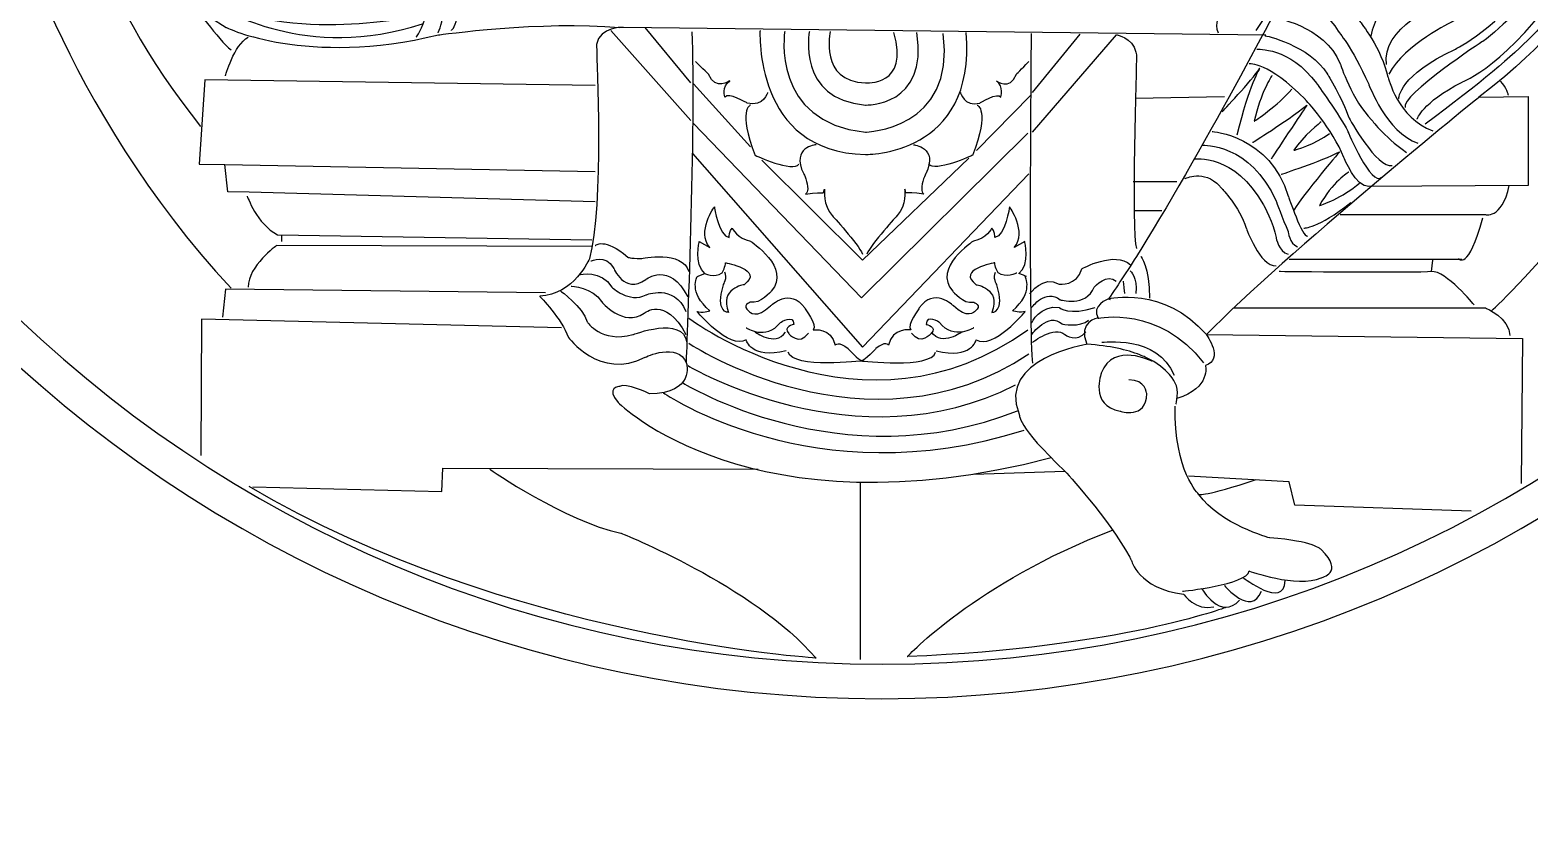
# Model space of a CAD drawing. Header units: inches. Extents: x -172 to 397, y -177 to 127.
# Drawn here: x 222.487 to 226.57, y -72.854 to -70.69 of the extents above; entities that cross this region are included whole.
import ezdxf

# ---------------------------------------------------------------- set-up
doc = ezdxf.new("R2010")
doc.units = ezdxf.units.IN
doc.header["$MEASUREMENT"] = 0

# ---------------------------------------------------------------- blocks, each defined once
blk = doc.blocks.new('TITLE BLOCK NEW 29102024')
at = {"color": 4}
for p, q in [((-528.3079, -70.6913), (-528.0906, -70.9368)), ((-528.0906, -70.8339), (-528.2148, -70.6834)), ((-527.1594, -70.8603), (-527.0301, -70.7019)), ((-529.4138, -70.826), (-529.4294, -71.0556)), ((-528.3506, -70.8418), (-529.4138, -70.826)), ((-527.9277, -71.0081), (-528.0829, -70.8366)), ((-527.312, -71.0187), (-527.1646, -70.8682)), ((-526.88, -70.8761), (-526.6368, -70.8709)), ((-528.0829, -70.9448), (-527.625, -71.4199)), ((-527.625, -71.4199), (-527.1723, -70.9712)), ((-528.0855, -71.0266), (-527.6224, -71.5545)), ((-527.8966, -71.0451), (-527.6224, -71.317)), ((-527.6224, -71.317), (-527.3327, -71.0398)), ((-529.4294, -71.0556), (-529.3595, -71.0569)), ((-529.3595, -71.0569), (-528.3506, -71.0754)), ((-529.3517, -71.1308), (-529.3595, -71.0569)), ((-527.6224, -71.5545), (-527.1697, -71.0821)), ((-529.2934, -71.1325), (-529.3517, -71.1308)), ((-526.8852, -71.1031), (-526.7662, -71.1031)), ((-528.3506, -71.1586), (-529.2934, -71.1325)), ((-526.88, -71.1824), (-526.8076, -71.1824)), ((-529.2056, -71.2509), (-529.2056, -71.2668)), ((-526.4609, -71.3143), (-525.9901, -71.3143)), ((-526.0729, -71.3487), (-526.0691, -71.317)), ((-529.3582, -71.3962), (-529.366, -71.4728)), ((-528.4865, -71.4067), (-529.3582, -71.3962)), ((-529.4229, -71.478), (-529.425, -71.8499)), ((-528.4425, -71.5018), (-529.4229, -71.478)), ((-528.7684, -71.9479), (-528.7658, -71.8846)), ((-528.7658, -71.8846), (-527.907, -71.8872)), ((-527.3198, -71.9004), (-527.0714, -71.8925)), ((-526.4609, -71.9215), (-526.7351, -71.9057)), ((-529.2838, -71.9355), (-528.7684, -71.9479)), ((-527.6289, -71.9228), (-527.6289, -72.4059)), ((-526.4454, -71.9849), (-526.4609, -71.9215)), ((-525.9644, -72.0014), (-526.4454, -71.9849))]:
    blk.add_line(p, q, dxfattribs=at)
for centre, major_axis in [((-527.5707, -69.0125), (2.4749, 2.4749)), ((-527.5681, -69.0092), (2.4109, 2.4109))]:
    blk.add_ellipse(centre, major_axis=major_axis, ratio=1, start_param=5.497787, end_param=11.780972, dxfattribs=at)
for points, knots in [([(-526.6265, -69.8572), (-526.6265, -69.8572), (-526.4506, -69.947), (-525.9875, -70.0657), (-525.9875, -70.0657), (-525.9177, -70.0604), (-525.9022, -70.0314), (-525.9022, -70.0314), (-525.8737, -70.0077), (-525.8272, -70.0314), (-525.8272, -70.0314), (-525.7961, -70.0472), (-525.7651, -70.0367), (-525.7651, -70.0367), (-525.7884, -70.0948), (-525.8737, -70.0921), (-525.8737, -70.0921), (-525.8737, -70.137), (-525.8944, -70.166), (-525.8944, -70.166), (-525.9669, -70.3059), (-526.0522, -70.3165), (-526.0522, -70.3165), (-526.3213, -70.3561), (-526.4558, -70.5594), (-526.4558, -70.5594), (-526.6862, -71.0009), (-526.8648, -71.2887), (-526.8962, -71.3392), (-526.9259, -71.3847), (-526.9524, -71.4226), (-526.9524, -71.4226), (-527.0016, -71.4411), (-526.9809, -71.4754), (-526.9809, -71.4754), (-527.0378, -71.4833), (-527.0119, -71.5467), (-527.0119, -71.5467), (-527.2577, -71.5862), (-527.1956, -71.7367), (-527.1956, -71.7367), (-527.2034, -71.7684), (-527.0714, -71.8925), (-527.0714, -71.8925), (-526.9513, -72.0226), (-526.8948, -72.127), (-526.8933, -72.1297), (-526.8918, -72.1325), (-526.8904, -72.1353), (-526.8904, -72.1353), (-526.8723, -72.2119), (-526.7481, -72.2277), (-526.7481, -72.2277), (-526.7145, -72.2753), (-526.6653, -72.2621)], [0, 0, 0, 0, 1, 1, 1, 2, 2, 2, 3, 3, 3, 4, 4, 4, 5, 5, 5, 6, 6, 6, 7, 7, 7, 8, 8, 8, 9, 9, 9, 10, 10, 10, 11, 11, 11, 12, 12, 12, 13, 13, 13, 14, 14, 14, 15, 15, 15, 16, 16, 16, 17, 17, 17, 18, 18, 18, 18]), ([(-529.3673, -70.1331), (-529.3673, -70.1331), (-529.8484, -70.3865), (-529.3556, -70.6834), (-529.3556, -70.6834), (-529.1383, -70.7904), (-528.7775, -70.7033), (-528.7775, -70.7033), (-528.4942, -70.6636), (-528.2847, -70.6834)], [0, 0, 0, 0, 1, 1, 1, 2, 2, 2, 3, 3, 3, 3]), ([(-528.8382, -70.7098), (-528.8382, -70.7098), (-528.7684, -70.6187), (-528.8279, -70.4762), (-528.8279, -70.4762), (-528.9017, -70.2928), (-528.7865, -70.1357)], [0, 0, 0, 0, 1, 1, 1, 2, 2, 2, 2]), ([(-528.7788, -70.698), (-528.7788, -70.698), (-528.7412, -70.6261), (-528.7749, -70.4901), (-528.7749, -70.4901), (-528.8305, -70.2966), (-528.7076, -70.1436)], [0, 0, 0, 0, 1, 1, 1, 2, 2, 2, 2]), ([(-525.8737, -70.1238), (-525.8737, -70.1238), (-525.5297, -70.2057), (-525.6952, -70.6227), (-525.6952, -70.6227), (-525.7341, -70.7125), (-525.9436, -70.8735), (-525.9436, -70.8735), (-526.4713, -71.3011), (-526.686, -71.5203), (-526.686, -71.5203), (-526.6369, -71.5889), (-526.6886, -71.6047), (-526.6886, -71.6047), (-526.6731, -71.6654), (-526.7662, -71.6945)], [0, 0, 0, 0, 1, 1, 1, 2, 2, 2, 3, 3, 3, 4, 4, 4, 5, 5, 5, 5]), ([(-526.2747, -70.6459), (-526.2747, -70.6459), (-526.2747, -70.5686), (-526.1369, -70.5053), (-526.1369, -70.5053), (-526.0477, -70.4637), (-525.9662, -70.434), (-525.9662, -70.434), (-525.875, -70.4142), (-525.877, -70.2696), (-525.877, -70.2696), (-525.8731, -70.2465), (-525.8944, -70.166), (-525.8944, -70.166), (-525.8498, -70.2558), (-525.8673, -70.3607), (-525.8673, -70.3607), (-525.8983, -70.4479), (-525.9837, -70.4894), (-525.9837, -70.4894), (-526.1408, -70.5528), (-526.1505, -70.5745), (-526.1505, -70.5745), (-526.2203, -70.6181), (-526.2378, -70.7071)], [0, 0, 0, 0, 1, 1, 1, 2, 2, 2, 3, 3, 3, 4, 4, 4, 5, 5, 5, 6, 6, 6, 7, 7, 7, 8, 8, 8, 8]), ([(-526.1952, -70.7844), (-526.2126, -70.6874), (-526.0477, -70.6142), (-526.0477, -70.6142), (-526.0302, -70.6142), (-525.9332, -70.539), (-525.9332, -70.539), (-525.8207, -70.4439), (-525.8188, -70.3745), (-525.8188, -70.3745), (-525.7967, -70.2308), (-525.8608, -70.1719), (-525.8771, -70.1594), (-525.8795, -70.1576), (-525.8808, -70.1568), (-525.8808, -70.1568), (-525.8808, -70.1568), (-525.7703, -70.1885), (-525.7935, -70.4142), (-525.7935, -70.4142), (-525.7993, -70.4934), (-525.8808, -70.5567), (-525.8808, -70.5567), (-525.9352, -70.6201), (-526.0167, -70.6676), (-526.0167, -70.6676), (-526.1447, -70.729), (-526.1893, -70.8102)], [0, 0, 0, 0, 1, 1, 1, 2, 2, 2, 3, 3, 3, 4, 4, 4, 5, 5, 5, 6, 6, 6, 7, 7, 7, 8, 8, 8, 9, 9, 9, 9]), ([(-526.1622, -70.8774), (-526.1622, -70.8774), (-526.1603, -70.8122), (-526.0089, -70.7428), (-526.0089, -70.7428), (-525.8828, -70.6795), (-525.7935, -70.5448), (-525.7935, -70.5448), (-525.714, -70.4558), (-525.7509, -70.2836), (-525.7509, -70.2836), (-525.7745, -70.1918), (-525.8771, -70.1594), (-525.8771, -70.1594), (-525.6888, -70.2102), (-525.7082, -70.43), (-525.7082, -70.43), (-525.7217, -70.5408), (-525.7877, -70.5884), (-525.7877, -70.5884), (-525.8828, -70.6854), (-525.9332, -70.7211), (-525.9332, -70.7211), (-526.1563, -70.8676), (-526.1447, -70.9013)], [0, 0, 0, 0, 1, 1, 1, 2, 2, 2, 3, 3, 3, 4, 4, 4, 5, 5, 5, 6, 6, 6, 7, 7, 7, 8, 8, 8, 8]), ([(-526.1117, -70.9329), (-526.1117, -70.9329), (-526.1001, -70.8893), (-525.9895, -70.8319), (-525.9895, -70.8319), (-525.8614, -70.7844), (-525.7121, -70.5587), (-525.7121, -70.5587), (-525.65, -70.4241), (-525.6868, -70.2736), (-525.6868, -70.2736), (-525.6092, -70.4894), (-525.7451, -70.6419), (-525.7451, -70.6419), (-525.7819, -70.7211), (-526.0904, -70.9468)], [0, 0, 0, 0, 1, 1, 1, 2, 2, 2, 3, 3, 3, 4, 4, 4, 5, 5, 5, 5]), ([(-526.4558, -70.5594), (-526.4558, -70.5594), (-526.3426, -70.5548), (-526.2669, -70.6676), (-526.2669, -70.6676), (-526.2087, -70.7408), (-526.1913, -70.8181), (-526.1913, -70.8181), (-526.1641, -70.931), (-526.0691, -70.9645)], [0, 0, 0, 0, 1, 1, 1, 2, 2, 2, 3, 3, 3, 3]), ([(-526.536, -70.6649), (-526.5373, -70.6557), (-526.5424, -70.6491), (-526.5424, -70.6491), (-526.5036, -70.6531), (-526.5334, -70.5818), (-526.5334, -70.5818), (-526.5903, -70.5673), (-526.598, -70.6003), (-526.598, -70.6003), (-526.598, -70.5647), (-526.6809, -70.5752), (-526.6809, -70.5752), (-526.6809, -70.5752), (-526.6834, -70.6426), (-526.6485, -70.6439), (-526.6485, -70.6439), (-526.6666, -70.6716), (-526.6537, -70.698)], [0, 0, 0, 0, 1, 1, 1, 2, 2, 2, 3, 3, 3, 4, 4, 4, 5, 5, 5, 6, 6, 6, 6]), ([(-528.8111, -70.6464), (-528.8111, -70.6464), (-529.1112, -70.7243), (-529.3724, -70.628), (-529.3724, -70.628), (-529.1371, -70.7785), (-528.8214, -70.6729)], [0, 0, 0, 0, 1, 1, 1, 2, 2, 2, 2]), ([(-526.4784, -70.6102), (-526.4784, -70.6102), (-526.3736, -70.6122), (-526.3271, -70.6933), (-526.3271, -70.6933), (-526.2902, -70.735), (-526.2436, -70.8379), (-526.2436, -70.8379), (-526.1952, -70.9705), (-526.1098, -70.9982)], [0, 0, 0, 0, 1, 1, 1, 2, 2, 2, 3, 3, 3, 3]), ([(-526.5055, -70.6557), (-526.5055, -70.6557), (-526.3639, -70.6756), (-526.3213, -70.7824), (-526.3213, -70.7824), (-526.2883, -70.8834), (-526.2359, -70.9348), (-526.2359, -70.9348), (-526.2068, -70.9765), (-526.1408, -71.024)], [0, 0, 0, 0, 1, 1, 1, 2, 2, 2, 3, 3, 3, 3]), ([(-526.5243, -70.7046), (-526.5243, -70.7046), (-528.2741, -70.6836), (-528.2741, -70.6836), (-528.2741, -70.6836), (-528.2847, -70.6834), (-528.2847, -70.6834), (-528.2847, -70.6834), (-528.3584, -70.6874), (-528.3467, -70.7508), (-528.3467, -70.7508), (-528.3274, -71.1744), (-528.3662, -71.313), (-528.3662, -71.313), (-528.4088, -71.412), (-528.502, -71.4159), (-528.502, -71.4159), (-528.4399, -71.4793), (-528.4244, -71.5268), (-528.4244, -71.5268), (-528.339, -71.6456), (-528.2148, -71.5822), (-528.2148, -71.5822), (-528.1256, -71.5387), (-528.1023, -71.5981), (-528.1023, -71.5981), (-528.079, -71.6813), (-528.2032, -71.6813), (-528.2032, -71.6813), (-528.2692, -71.6496), (-528.2847, -71.6614), (-528.2847, -71.6614), (-528.3235, -71.6654), (-528.2885, -71.7051), (-528.2885, -71.7051), (-527.9277, -72.0693), (-527.1089, -71.8556)], [0, 0, 0, 0, 1, 1, 1, 2, 2, 2, 3, 3, 3, 4, 4, 4, 5, 5, 5, 6, 6, 6, 7, 7, 7, 8, 8, 8, 9, 9, 9, 10, 10, 10, 11, 11, 11, 12, 12, 12, 12]), ([(-527.9018, -70.6913), (-527.9018, -70.6913), (-527.9199, -71.024), (-527.6147, -71.0292), (-527.6147, -71.0292), (-527.312, -71.0345), (-527.3405, -70.6966)], [0, 0, 0, 0, 1, 1, 1, 2, 2, 2, 2]), ([(-527.8345, -70.694), (-527.8345, -70.694), (-527.8734, -70.9421), (-527.6147, -70.9685), (-527.6147, -70.9685), (-527.3689, -70.9632), (-527.4026, -70.6993)], [0, 0, 0, 0, 1, 1, 1, 2, 2, 2, 2]), ([(-527.7673, -70.694), (-527.7673, -70.694), (-527.8035, -70.8788), (-527.6147, -70.8946), (-527.6147, -70.8946), (-527.4413, -70.8999), (-527.475, -70.6966)], [0, 0, 0, 0, 1, 1, 1, 2, 2, 2, 2]), ([(-527.7104, -70.694), (-527.7104, -70.694), (-527.7415, -70.8312), (-527.6147, -70.8339), (-527.6147, -70.8339), (-527.4931, -70.8444), (-527.5371, -70.6966)], [0, 0, 0, 0, 1, 1, 1, 2, 2, 2, 2]), ([(-527.1594, -70.9685), (-527.1594, -70.9685), (-526.9304, -70.7033), (-526.9304, -70.7033), (-526.9304, -70.7033), (-526.8873, -70.7095), (-526.8779, -70.7502), (-526.8768, -70.7551), (-526.8762, -70.7606), (-526.8762, -70.7666), (-526.8762, -70.7666), (-526.8917, -71.2457), (-526.8762, -71.2853)], [0, 0, 0, 0, 1, 1, 1, 2, 2, 2, 3, 3, 3, 4, 4, 4, 4]), ([(-526.5269, -70.7053), (-526.5269, -70.7053), (-526.4047, -70.731), (-526.3562, -70.8102), (-526.3562, -70.8102), (-526.3154, -70.8774), (-526.298, -70.929), (-526.298, -70.929), (-526.2203, -71.0695), (-526.1796, -71.0596)], [0, 0, 0, 0, 1, 1, 1, 2, 2, 2, 3, 3, 3, 3]), ([(-526.5483, -70.7428), (-526.5483, -70.7428), (-526.4599, -70.7348), (-526.3854, -70.836), (-526.3854, -70.836), (-526.3226, -70.9231), (-526.301, -70.9656), (-526.301, -70.9656), (-526.2362, -71.1196), (-526.2087, -71.0913)], [0, 0, 0, 0, 1, 1, 1, 2, 2, 2, 3, 3, 3, 3]), ([(-527.8811, -70.8603), (-527.8811, -70.8603), (-527.8912, -70.8999), (-527.9366, -70.8893), (-527.9366, -70.8893), (-527.9895, -70.8576), (-527.9971, -70.8735), (-527.9971, -70.8735), (-528.0072, -70.8444), (-527.9845, -70.8286), (-527.9845, -70.8286), (-528.0223, -70.8576), (-528.0424, -70.8102), (-528.0424, -70.8102), (-528.0702, -70.7837), (-528.0777, -70.7758)], [0, 0, 0, 0, 1, 1, 1, 2, 2, 2, 3, 3, 3, 4, 4, 4, 5, 5, 5, 5]), ([(-527.356, -70.8603), (-527.356, -70.8603), (-527.3464, -70.8999), (-527.3035, -70.8893), (-527.3035, -70.8893), (-527.2533, -70.8576), (-527.2461, -70.8735), (-527.2461, -70.8735), (-527.2366, -70.8444), (-527.2581, -70.8286), (-527.2581, -70.8286), (-527.2222, -70.8576), (-527.2032, -70.8102), (-527.2032, -70.8102), (-527.1769, -70.7837), (-527.1697, -70.7758)], [0, 0, 0, 0, 1, 1, 1, 2, 2, 2, 3, 3, 3, 4, 4, 4, 5, 5, 5, 5]), ([(-526.6433, -70.9131), (-526.6433, -70.9131), (-526.5618, -70.8279), (-526.5405, -70.7943), (-526.5405, -70.7943), (-526.5696, -70.8399), (-526.6026, -70.9765)], [0, 0, 0, 0, 1, 1, 1, 2, 2, 2, 2]), ([(-525.9436, -70.8735), (-525.9436, -70.8735), (-525.8091, -70.8709), (-525.8091, -70.8709), (-525.8091, -70.8709), (-525.8091, -71.1138), (-525.8091, -71.1138), (-525.8091, -71.1138), (-526.2436, -71.117), (-526.2436, -71.117), (-526.2786, -71.119), (-526.3115, -71.0379), (-526.3115, -71.0379), (-526.3406, -70.9606), (-526.4164, -70.8794), (-526.4164, -70.8794), (-526.5172, -70.7765), (-526.5696, -70.7824), (-526.5696, -70.7824)], [0, 0, 0, 0, 1, 1, 1, 2, 2, 2, 3, 3, 3, 4, 4, 4, 5, 5, 5, 6, 6, 6, 6]), ([(-526.5075, -70.8141), (-526.5075, -70.8141), (-526.5385, -70.8616), (-526.556, -70.9388), (-526.556, -70.9388), (-526.49, -70.8953), (-526.4532, -70.8517)], [0, 0, 0, 0, 1, 1, 1, 2, 2, 2, 2]), ([(-527.9277, -70.8946), (-527.9277, -70.8946), (-527.9639, -70.9078), (-527.9148, -71.0319), (-527.9148, -71.0319), (-527.8113, -71.0794), (-527.7957, -71.0556)], [0, 0, 0, 0, 1, 1, 1, 2, 2, 2, 2]), ([(-527.3105, -70.8946), (-527.3105, -70.8946), (-527.2743, -70.9078), (-527.3234, -71.0319), (-527.3234, -71.0319), (-527.4269, -71.0794), (-527.4425, -71.0556)], [0, 0, 0, 0, 1, 1, 1, 2, 2, 2, 2]), ([(-526.5599, -70.9962), (-526.5599, -70.9962), (-526.4726, -70.9428), (-526.4124, -70.8953), (-526.4124, -70.8953), (-526.492, -71.0141), (-526.5094, -71.0418)], [0, 0, 0, 0, 1, 1, 1, 2, 2, 2, 2]), ([(-526.6705, -70.9665), (-526.6705, -70.9665), (-526.5114, -70.9784), (-526.4629, -71.1428), (-526.4629, -71.1428), (-526.4241, -71.2576), (-526.4105, -71.2516)], [0, 0, 0, 0, 1, 1, 1, 2, 2, 2, 2]), ([(-526.3736, -70.9408), (-526.3736, -70.9408), (-526.4241, -70.9804), (-526.4473, -71.018), (-526.4473, -71.018), (-526.3872, -71.0002), (-526.3503, -70.9725)], [0, 0, 0, 0, 1, 1, 1, 2, 2, 2, 2]), ([(-527.7492, -71.0029), (-527.7492, -71.0029), (-527.8191, -71.0081), (-527.7828, -71.0821), (-527.7828, -71.0821), (-527.7712, -71.1058), (-527.7719, -71.1233), (-527.7722, -71.129), (-527.7738, -71.1342), (-527.7777, -71.1375), (-527.7182, -71.127), (-527.7337, -71.1428), (-527.7259, -71.1243), (-527.7259, -71.1243), (-527.7311, -71.1692), (-527.7052, -71.1955), (-527.7052, -71.1955), (-527.6354, -71.2721), (-527.6224, -71.3011)], [0, 0, 0, 0, 1, 1, 1, 2, 2, 2, 3, 3, 3, 4, 4, 4, 5, 5, 5, 6, 6, 6, 6]), ([(-527.4842, -71.0029), (-527.4842, -71.0029), (-527.4144, -71.0081), (-527.4506, -71.0821), (-527.4506, -71.0821), (-527.4622, -71.1058), (-527.4615, -71.1233), (-527.4613, -71.129), (-527.4596, -71.1342), (-527.4557, -71.1375), (-527.5153, -71.127), (-527.4997, -71.1428), (-527.5075, -71.1243), (-527.5075, -71.1243), (-527.5023, -71.1692), (-527.5282, -71.1955), (-527.5282, -71.1955), (-527.598, -71.2721), (-527.611, -71.3011)], [0, 0, 0, 0, 1, 1, 1, 2, 2, 2, 3, 3, 3, 4, 4, 4, 5, 5, 5, 6, 6, 6, 6]), ([(-526.6957, -71.0042), (-526.6957, -71.0042), (-526.5657, -70.9982), (-526.4959, -71.1567), (-526.4959, -71.1567), (-526.4784, -71.2041), (-526.4629, -71.2397), (-526.4629, -71.2397), (-526.4609, -71.2714), (-526.4377, -71.2813)], [0, 0, 0, 0, 1, 1, 1, 2, 2, 2, 3, 3, 3, 3]), ([(-526.719, -71.0418), (-526.719, -71.0418), (-526.6084, -71.0259), (-526.5308, -71.1665), (-526.5308, -71.1665), (-526.5017, -71.218), (-526.4959, -71.2556), (-526.4959, -71.2556), (-526.49, -71.2952), (-526.4629, -71.3011)], [0, 0, 0, 0, 1, 1, 1, 2, 2, 2, 3, 3, 3, 3]), ([(-526.4823, -71.0834), (-526.4823, -71.0834), (-526.3717, -71.0477), (-526.3232, -71.022), (-526.3232, -71.022), (-526.4454, -71.1665), (-526.4473, -71.1824)], [0, 0, 0, 0, 1, 1, 1, 2, 2, 2, 2]), ([(-526.7442, -71.0953), (-526.7442, -71.0953), (-526.6931, -71.0683), (-526.6496, -71.1154), (-526.6475, -71.1177), (-526.6454, -71.1203), (-526.6433, -71.123), (-526.6433, -71.123), (-526.5967, -71.1705), (-526.5774, -71.2299), (-526.5774, -71.2299), (-526.5405, -71.3348), (-526.4959, -71.3328)], [0, 0, 0, 0, 1, 1, 1, 2, 2, 2, 3, 3, 3, 4, 4, 4, 4]), ([(-526.298, -71.0774), (-526.298, -71.0774), (-526.3445, -71.1051), (-526.3775, -71.1685), (-526.3775, -71.1685), (-526.3115, -71.1467), (-526.2689, -71.1071)], [0, 0, 0, 0, 1, 1, 1, 2, 2, 2, 2]), ([(-526.3213, -71.1929), (-526.3213, -71.1929), (-525.9281, -71.1929), (-525.9281, -71.1929), (-525.9281, -71.1929), (-525.8815, -71.2087), (-525.8608, -71.1138)], [0, 0, 0, 0, 1, 1, 1, 2, 2, 2, 2]), ([(-529.2987, -71.1428), (-529.2987, -71.1428), (-529.2728, -71.2193), (-529.2159, -71.2484), (-529.2159, -71.2484), (-528.3597, -71.2616), (-528.3597, -71.2616)], [0, 0, 0, 0, 1, 1, 1, 2, 2, 2, 2]), ([(-528.0726, -71.3618), (-528.0726, -71.3618), (-528.0726, -71.3618), (-528.0518, -71.354), (-528.0829, -71.3275), (-528.0674, -71.2668), (-528.0674, -71.2668), (-528.0674, -71.2668), (-528.0389, -71.2826), (-528.0389, -71.2826), (-528.0752, -71.2404), (-528.026, -71.1718), (-528.026, -71.1718), (-528.026, -71.1718), (-528.015, -71.2516), (-527.9859, -71.2556), (-527.9859, -71.2556), (-527.9859, -71.2358), (-527.9781, -71.2299), (-527.9781, -71.2299), (-527.9626, -71.2596), (-527.9277, -71.2655), (-527.9277, -71.2655), (-527.8152, -71.3388), (-527.8714, -71.4021), (-527.8714, -71.4021), (-527.9005, -71.4377), (-527.9277, -71.4318), (-527.9277, -71.4318), (-527.9548, -71.4397), (-527.9316, -71.4576), (-527.9316, -71.4576), (-527.9102, -71.4793), (-527.8734, -71.4417), (-527.8734, -71.4417), (-527.8191, -71.3902), (-527.7802, -71.4476), (-527.7802, -71.4476), (-527.7453, -71.4951), (-527.757, -71.507), (-527.757, -71.507), (-527.7065, -71.5011), (-527.6968, -71.5487), (-527.6968, -71.5487), (-527.6871, -71.5367), (-527.6619, -71.5585), (-527.6619, -71.5585), (-527.6328, -71.5902), (-527.6231, -71.5922), (-527.6231, -71.5922), (-527.8113, -71.6139), (-527.8249, -71.5684)], [0, 0, 0, 0, 1, 1, 1, 2, 2, 2, 3, 3, 3, 4, 4, 4, 5, 5, 5, 6, 6, 6, 7, 7, 7, 8, 8, 8, 9, 9, 9, 10, 10, 10, 11, 11, 11, 12, 12, 12, 13, 13, 13, 14, 14, 14, 15, 15, 15, 16, 16, 16, 17, 17, 17, 17]), ([(-527.1757, -71.3618), (-527.1757, -71.3618), (-527.1757, -71.3618), (-527.1964, -71.354), (-527.1654, -71.3275), (-527.1809, -71.2668), (-527.1809, -71.2668), (-527.1809, -71.2668), (-527.2093, -71.2826), (-527.2093, -71.2826), (-527.1731, -71.2404), (-527.2222, -71.1718), (-527.2222, -71.1718), (-527.2222, -71.1718), (-527.2333, -71.2516), (-527.2624, -71.2556), (-527.2624, -71.2556), (-527.2624, -71.2358), (-527.2701, -71.2299), (-527.2701, -71.2299), (-527.2856, -71.2596), (-527.3206, -71.2655), (-527.3206, -71.2655), (-527.4331, -71.3388), (-527.3768, -71.4021), (-527.3768, -71.4021), (-527.3477, -71.4377), (-527.3206, -71.4318), (-527.3206, -71.4318), (-527.2934, -71.4397), (-527.3167, -71.4576), (-527.3167, -71.4576), (-527.338, -71.4793), (-527.3749, -71.4417), (-527.3749, -71.4417), (-527.4292, -71.3902), (-527.468, -71.4476), (-527.468, -71.4476), (-527.5029, -71.4951), (-527.4913, -71.507), (-527.4913, -71.507), (-527.5417, -71.5011), (-527.5515, -71.5487), (-527.5515, -71.5487), (-527.5612, -71.5367), (-527.5864, -71.5585), (-527.5864, -71.5585), (-527.6155, -71.5902), (-527.6252, -71.5922), (-527.6252, -71.5922), (-527.437, -71.6139), (-527.4234, -71.5684)], [0, 0, 0, 0, 1, 1, 1, 2, 2, 2, 3, 3, 3, 4, 4, 4, 5, 5, 5, 6, 6, 6, 7, 7, 7, 8, 8, 8, 9, 9, 9, 10, 10, 10, 11, 11, 11, 12, 12, 12, 13, 13, 13, 14, 14, 14, 15, 15, 15, 16, 16, 16, 17, 17, 17, 17]), ([(-528.3506, -71.2774), (-528.3506, -71.2774), (-528.3264, -71.2536), (-528.2617, -71.3091), (-528.2617, -71.3091), (-528.2576, -71.313), (-528.2252, -71.313), (-528.2252, -71.313), (-528.112, -71.2893), (-528.0958, -71.3487)], [0, 0, 0, 0, 1, 1, 1, 2, 2, 2, 3, 3, 3, 3]), ([(-528.3597, -71.2801), (-528.3597, -71.2801), (-529.2185, -71.2774), (-529.2185, -71.2774), (-529.2185, -71.2774), (-529.2962, -71.3328), (-529.2962, -71.3909)], [0, 0, 0, 0, 1, 1, 1, 2, 2, 2, 2]), ([(-527.1672, -71.4094), (-527.1672, -71.4094), (-527.1309, -71.3566), (-527.0869, -71.383), (-527.0869, -71.383), (-527.0378, -71.3882), (-527.0249, -71.3407), (-527.0249, -71.3407), (-526.9344, -71.2906), (-526.8929, -71.3302)], [0, 0, 0, 0, 1, 1, 1, 2, 2, 2, 3, 3, 3, 3]), ([(-528.3623, -71.3196), (-528.3623, -71.3196), (-528.3223, -71.3011), (-528.3009, -71.3381), (-528.3009, -71.3381), (-528.2717, -71.412), (-528.213, -71.3698), (-528.213, -71.3698), (-528.1491, -71.3196), (-528.0984, -71.4172)], [0, 0, 0, 0, 1, 1, 1, 2, 2, 2, 3, 3, 3, 3]), ([(-528.0557, -71.3527), (-528.0557, -71.3527), (-528.0237, -71.3664), (-528.0064, -71.353), (-528.0057, -71.3525), (-528.0047, -71.3509), (-528.0034, -71.3486), (-528.0022, -71.3464), (-528.0009, -71.3436), (-527.9997, -71.3406), (-527.9975, -71.3352), (-527.9956, -71.3291), (-527.9956, -71.3249), (-527.9956, -71.3249), (-527.8889, -71.3427), (-527.9452, -71.3843), (-527.9452, -71.3843), (-528.0131, -71.3942), (-527.9878, -71.4596), (-527.9878, -71.4596), (-528.0247, -71.4615), (-528.0014, -71.3843), (-528.0014, -71.3843), (-527.9898, -71.3658), (-527.9975, -71.35)], [0, 0, 0, 0, 1, 1, 1, 2, 2, 2, 3, 3, 3, 4, 4, 4, 5, 5, 5, 6, 6, 6, 7, 7, 7, 8, 8, 8, 8]), ([(-527.2023, -71.3527), (-527.2023, -71.3527), (-527.2344, -71.3664), (-527.2517, -71.353), (-527.2524, -71.3525), (-527.2534, -71.3509), (-527.2546, -71.3486), (-527.2559, -71.3464), (-527.2572, -71.3436), (-527.2584, -71.3406), (-527.2607, -71.3352), (-527.2625, -71.3291), (-527.2625, -71.3249), (-527.2625, -71.3249), (-527.3692, -71.3427), (-527.3129, -71.3843), (-527.3129, -71.3843), (-527.2451, -71.3942), (-527.2702, -71.4596), (-527.2702, -71.4596), (-527.2334, -71.4615), (-527.2567, -71.3843), (-527.2567, -71.3843), (-527.2683, -71.3658), (-527.2605, -71.35)], [0, 0, 0, 0, 1, 1, 1, 2, 2, 2, 3, 3, 3, 4, 4, 4, 5, 5, 5, 6, 6, 6, 7, 7, 7, 8, 8, 8, 8]), ([(-528.3933, -71.3565), (-528.3933, -71.3565), (-528.3338, -71.3434), (-528.3054, -71.3909), (-528.3054, -71.3909), (-528.2588, -71.4358), (-528.2122, -71.412), (-528.2122, -71.412), (-528.1372, -71.3803), (-528.1036, -71.4569)], [0, 0, 0, 0, 1, 1, 1, 2, 2, 2, 3, 3, 3, 3]), ([(-527.8307, -71.5645), (-527.9277, -71.5882), (-527.9393, -71.5348), (-527.9393, -71.5348), (-527.9859, -71.5625), (-528.0732, -71.4576), (-528.0732, -71.4576), (-528.0615, -71.4615), (-528.0383, -71.4556), (-528.0383, -71.4556), (-528.0984, -71.4041), (-528.0726, -71.3618), (-528.0726, -71.3618)], [0, 0, 0, 0, 1, 1, 1, 2, 2, 2, 3, 3, 3, 4, 4, 4, 4]), ([(-527.4219, -71.5645), (-527.3249, -71.5882), (-527.3132, -71.5348), (-527.3132, -71.5348), (-527.2667, -71.5625), (-527.1794, -71.4576), (-527.1794, -71.4576), (-527.1911, -71.4615), (-527.2143, -71.4556), (-527.2143, -71.4556), (-527.1542, -71.4041), (-527.18, -71.3618), (-527.18, -71.3618)], [0, 0, 0, 0, 1, 1, 1, 2, 2, 2, 3, 3, 3, 4, 4, 4, 4]), ([(-527.162, -71.4464), (-527.162, -71.4464), (-527.1231, -71.3935), (-527.0844, -71.4252), (-527.0844, -71.4252), (-527.0145, -71.4464), (-526.9912, -71.3909), (-526.9912, -71.3909), (-526.955, -71.3513), (-526.9317, -71.375)], [0, 0, 0, 0, 1, 1, 1, 2, 2, 2, 3, 3, 3, 3]), ([(-525.9565, -71.4397), (-525.9565, -71.4397), (-526.0341, -71.3447), (-526.0729, -71.3487), (-526.1117, -71.3527), (-526.4881, -71.3487), (-526.4881, -71.3487)], [0, 0, 0, 0, 1, 1, 1, 2, 2, 2, 2]), ([(-528.4451, -71.4014), (-528.4451, -71.4014), (-528.3855, -71.4437), (-528.3726, -71.4859), (-528.3726, -71.4859), (-528.3338, -71.544), (-528.2484, -71.5203), (-528.2484, -71.5203), (-528.1114, -71.4675), (-528.101, -71.5413)], [0, 0, 0, 0, 1, 1, 1, 2, 2, 2, 3, 3, 3, 3]), ([(-528.4166, -71.3882), (-528.4166, -71.3882), (-528.3571, -71.3909), (-528.3338, -71.4305), (-528.3338, -71.4305), (-528.2743, -71.5018), (-528.2174, -71.4621), (-528.2174, -71.4621), (-528.1605, -71.412), (-528.1036, -71.5203)], [0, 0, 0, 0, 1, 1, 1, 2, 2, 2, 3, 3, 3, 3]), ([(-526.9473, -71.4252), (-526.9473, -71.4252), (-526.9524, -71.4226), (-526.9524, -71.4226), (-526.9524, -71.4226), (-526.8024, -71.3856), (-526.686, -71.5203), (-526.686, -71.5203), (-525.8246, -71.5308), (-525.8246, -71.5308), (-525.8246, -71.5308), (-525.8289, -71.9259), (-525.8289, -71.9259)], [0, 0, 0, 0, 1, 1, 1, 2, 2, 2, 3, 3, 3, 4, 4, 4, 4]), ([(-527.162, -71.4886), (-527.162, -71.4886), (-527.1387, -71.4384), (-527.0869, -71.4464), (-527.0869, -71.4464), (-527.0585, -71.4701), (-526.9887, -71.4464)], [0, 0, 0, 0, 1, 1, 1, 2, 2, 2, 2]), ([(-527.162, -71.5203), (-527.162, -71.5203), (-527.1154, -71.4569), (-527.0792, -71.4913), (-527.0792, -71.4913), (-527.03, -71.5018), (-527.0068, -71.4806)], [0, 0, 0, 0, 1, 1, 1, 2, 2, 2, 2]), ([(-526.6123, -71.4476), (-526.6123, -71.4476), (-525.9255, -71.4476), (-525.9255, -71.4476), (-525.9255, -71.4476), (-525.8595, -71.4754), (-525.8595, -71.5228)], [0, 0, 0, 0, 1, 1, 1, 2, 2, 2, 2]), ([(-527.9393, -71.5018), (-527.9393, -71.5018), (-527.8873, -71.5374), (-527.846, -71.4873), (-527.846, -71.4873), (-527.8099, -71.4634), (-527.8099, -71.4925), (-527.8099, -71.4925), (-527.8419, -71.4991), (-527.8233, -71.5176), (-527.8233, -71.5176), (-527.7953, -71.5519), (-527.7699, -71.5163)], [0, 0, 0, 0, 1, 1, 1, 2, 2, 2, 3, 3, 3, 4, 4, 4, 4]), ([(-527.3198, -71.5018), (-527.3198, -71.5018), (-527.3718, -71.5374), (-527.4132, -71.4873), (-527.4132, -71.4873), (-527.4492, -71.4634), (-527.4492, -71.4925), (-527.4492, -71.4925), (-527.4172, -71.4991), (-527.4359, -71.5176), (-527.4359, -71.5176), (-527.4639, -71.5519), (-527.4892, -71.5163)], [0, 0, 0, 0, 1, 1, 1, 2, 2, 2, 3, 3, 3, 4, 4, 4, 4]), ([(-527.1594, -71.5413), (-527.1594, -71.5413), (-527.0999, -71.4938), (-527.0714, -71.5203), (-527.0714, -71.5203), (-527.0378, -71.544), (-527.0145, -71.5123)], [0, 0, 0, 0, 1, 1, 1, 2, 2, 2, 2]), ([(-526.8335, -71.593), (-526.8335, -71.593), (-526.9391, -71.5397), (-526.9723, -71.625), (-526.9723, -71.625), (-527.0055, -71.7128), (-526.921, -71.7288), (-526.921, -71.7288), (-526.8486, -71.7527), (-526.8486, -71.6808), (-526.8486, -71.6808), (-526.8516, -71.6435), (-526.8968, -71.6435)], [0, 0, 0, 0, 1, 1, 1, 2, 2, 2, 3, 3, 3, 4, 4, 4, 4]), ([(-526.7688, -71.7103), (-526.7688, -71.7103), (-526.7584, -71.6708), (-526.7714, -71.6523), (-526.7714, -71.6523), (-526.7846, -71.6128), (-526.8523, -71.5818), (-526.8569, -71.5797), (-526.8618, -71.5776), (-526.867, -71.5755), (-526.9018, -71.5618), (-526.9487, -71.5507), (-527.0119, -71.5467)], [0, 0, 0, 0, 1, 1, 1, 2, 2, 2, 3, 3, 3, 4, 4, 4, 4]), ([(-526.7507, -72.2198), (-526.7507, -72.2198), (-526.5747, -72.2014), (-526.5696, -72.1644), (-526.5696, -72.1644), (-526.4403, -72.2119), (-526.373, -72.1829), (-526.373, -72.1829), (-526.3084, -72.1697), (-526.373, -72.1063), (-526.373, -72.1063), (-526.3937, -72.0825), (-526.5127, -72.0746), (-526.5127, -72.0746), (-526.6498, -72.0376), (-526.7067, -71.9558), (-526.7067, -71.9558), (-526.7739, -71.8925), (-526.7714, -71.7156)], [0, 0, 0, 0, 1, 1, 1, 2, 2, 2, 3, 3, 3, 4, 4, 4, 5, 5, 5, 6, 6, 6, 6]), ([(-528.6378, -71.8872), (-528.6378, -71.8872), (-528.4321, -72.0297), (-528.2808, -72.0614), (-528.2808, -72.0614), (-527.9199, -72.204), (-527.7492, -72.4019), (-527.7492, -72.4019), (-528.5835, -72.3505), (-529.2936, -71.9347)], [0, 0, 0, 0, 1, 1, 1, 2, 2, 2, 3, 3, 3, 3]), ([(-526.6317, -72.2634), (-526.6317, -72.2634), (-526.9188, -72.3742), (-527.5009, -72.398), (-527.5009, -72.398), (-527.3146, -72.196), (-526.9421, -72.0535)], [0, 0, 0, 0, 1, 1, 1, 2, 2, 2, 2])]:
    blk.add_open_spline(points, degree=3, knots=knots, dxfattribs=at)
for points in [[(-526.2048, -70.0103), (-526.2048, -70.0103), (-526.3575, -70.4062), (-526.5515, -70.6913)], [(-529.8368, -70.1528), (-529.8368, -70.1528), (-529.71, -70.6042), (-529.4255, -70.9527)], [(-529.9558, -70.3271), (-529.9558, -70.3271), (-529.8006, -70.9025), (-529.3427, -71.3935)], [(-525.91, -71.4556), (-525.91, -71.4556), (-525.4598, -71.0596), (-525.2581, -70.3825)], [(-528.7425, -70.6913), (-528.7425, -70.6913), (-528.7037, -70.6676), (-528.7374, -70.4881)], [(-529.4462, -70.6201), (-529.4462, -70.6201), (-529.3763, -70.7176), (-529.3427, -70.7441)], [(-529.3582, -70.8154), (-529.3582, -70.8154), (-529.3349, -70.731), (-529.2962, -70.7098)], [(-528.1023, -71.5981), (-528.1023, -71.5981), (-528.0752, -70.925), (-528.0868, -70.6953)], [(-527.1633, -70.6993), (-527.1633, -70.6993), (-527.171, -71.5268), (-527.1594, -71.5981)], [(-525.8634, -70.8676), (-525.8634, -70.8676), (-525.8673, -70.8477), (-525.8847, -70.8299)], [(-526.4202, -71.2299), (-526.4202, -71.2299), (-526.3834, -71.2319), (-526.2922, -71.1605)], [(-525.9992, -71.313), (-525.9992, -71.313), (-525.972, -71.3487), (-525.9332, -71.2022)], [(-526.8645, -71.3065), (-526.8645, -71.3065), (-526.8412, -71.3359), (-526.8412, -71.4212)], [(-526.913, -71.3744), (-526.913, -71.3744), (-526.9111, -71.3843), (-526.9091, -71.4081)], [(-526.8936, -71.3467), (-526.8936, -71.3467), (-526.8723, -71.3645), (-526.8781, -71.4081)], [(-526.9809, -71.4754), (-526.9809, -71.4754), (-526.8128, -71.4411), (-526.6938, -71.5968)], [(-528.0959, -71.4754), (-528.0959, -71.4754), (-527.6199, -71.8317), (-527.1723, -71.507)], [(-527.9161, -71.5123), (-527.9161, -71.5123), (-527.8617, -71.5546), (-527.832, -71.5137)], [(-527.3509, -71.5123), (-527.3509, -71.5123), (-527.4051, -71.5546), (-527.4349, -71.5137)], [(-526.9706, -71.5413), (-526.9706, -71.5413), (-526.8179, -71.5203), (-526.774, -71.6311)], [(-528.0959, -71.544), (-528.0959, -71.544), (-527.6095, -71.8661), (-527.1697, -71.573)], [(-528.0984, -71.6047), (-528.0984, -71.6047), (-527.6394, -71.8793), (-527.206, -71.6575)], [(-528.1114, -71.6523), (-528.1114, -71.6523), (-527.6795, -71.9195), (-527.2008, -71.7278)], [(-528.1656, -71.6786), (-528.1656, -71.6786), (-527.7555, -71.9638), (-527.1827, -71.7804)], [(-526.7067, -71.9558), (-526.7067, -71.9558), (-526.6899, -71.9624), (-526.5502, -71.9149)], [(-526.5851, -72.1829), (-526.5851, -72.1829), (-526.4739, -72.27), (-526.4713, -72.1907)], [(-526.6989, -72.2119), (-526.6989, -72.2119), (-526.6472, -72.3016), (-526.5955, -72.2436)], [(-526.6369, -72.204), (-526.6369, -72.204), (-526.5645, -72.2911), (-526.536, -72.2198)]]:
    blk.add_open_spline(points, degree=3, dxfattribs=at)

msp = doc.modelspace()

# ---------------------------------------------------------------- block references
at = {"color": 1}
msp.add_blockref('TITLE BLOCK NEW 29102024', (752.3772, 0), dxfattribs=at)

doc.saveas('drawing.dxf')
